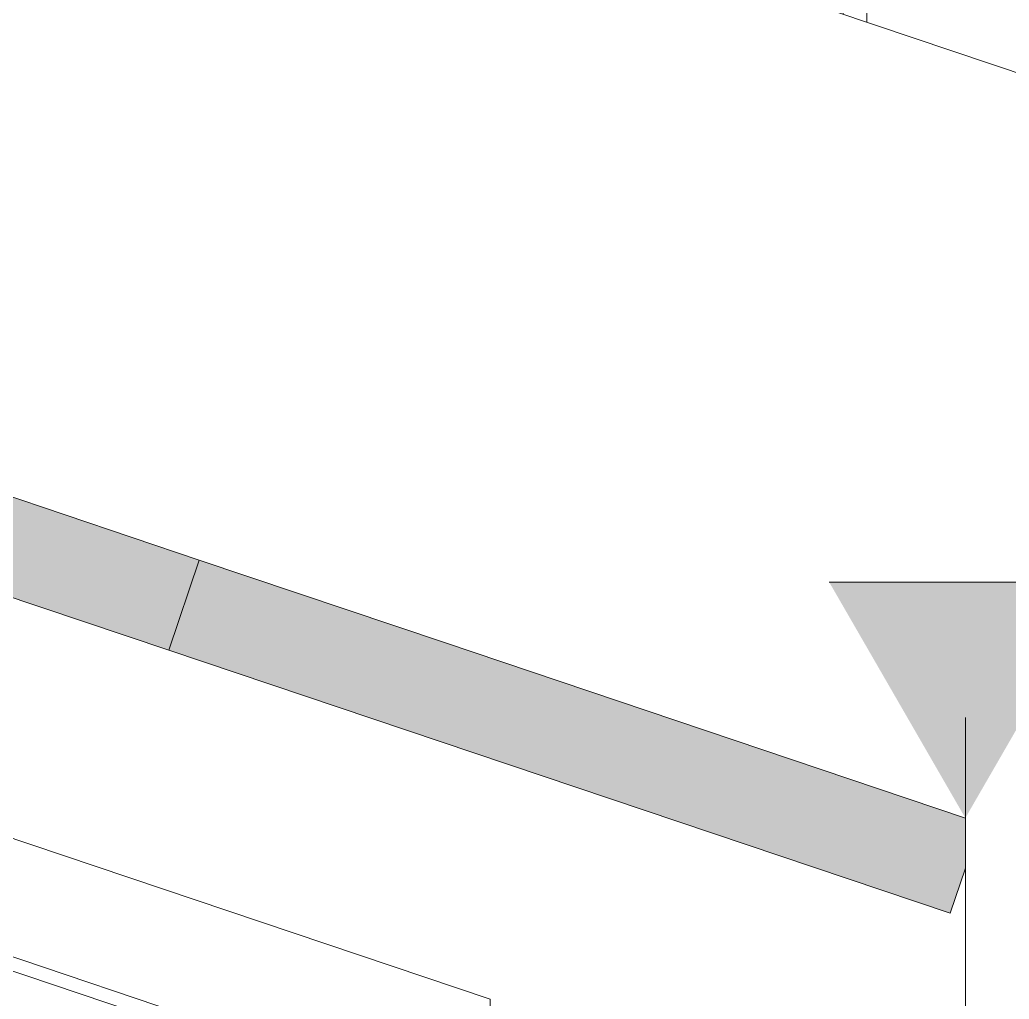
# Model space of a CAD drawing. Header units: centimetres. Extents: x -1923 to 51, y -127 to 807.
# Drawn here: x -1003.9 to -951.8, y 536.8 to 588.3 of the extents above; entities that cross this region are included whole.
import ezdxf

# ---------------------------------------------------------------- set-up
doc = ezdxf.new("R2010")
doc.units = ezdxf.units.CM
for name, color, linetype, lineweight in [('A-ANNO-NOTE', 7, 'Continuous', 9), ('A-GLAZ', 7, 'Continuous', 5), ('A-GLAZ-CWMG', 7, 'Continuous', 9), ('A-ROOF', 7, 'Continuous', 9), ('A-ROOF-PATT', 7, 'Continuous', 9), ('A-WALL', 7, 'Continuous', 9), ('G-ANNO-DIMS', 7, 'Continuous', 9)]:
    doc.layers.add(name, color=color, linetype=linetype, lineweight=lineweight)

# ---------------------------------------------------------------- blocks, each defined once
blk = doc.blocks.new('Rectangular Mullion - TEC_LAMEL-1912997-СЕВЕР')
at = {"layer": 'A-GLAZ-CWMG', "true_color": 0xcfc6ba}
blk.add_hatch(color=9, dxfattribs=at).paths.add_polyline_path([(-954.941, 541.358), (-954.143, 543.727), (-954.143, 546.365), (-994.436, 559.925), (-996.031, 555.186), (-954.965, 541.366)])
at = {"layer": 'A-GLAZ-CWMG'}
for p, q in [((-996.031, 555.186), (-994.436, 559.925)), ((-981.537, 555.584), (-994.436, 559.925)), ((-954.941, 541.358), (-996.031, 555.186)), ((-954.143, 543.727), (-954.941, 541.358))]:
    blk.add_line(p, q, dxfattribs=at)
blk = doc.blocks.new('Rectangular Mullion - TEC_LAMEL-1912998-СЕВЕР')
at = {"layer": 'A-GLAZ-CWMG', "true_color": 0xcfc6ba}
blk.add_hatch(color=9, dxfattribs=at).paths.add_polyline_path([(-996.031, 555.186), (-994.436, 559.925), (-1049.223, 578.363), (-1050.818, 573.624), (-1001.699, 557.094)])
at = {"layer": 'A-GLAZ-CWMG'}
blk.add_line((-996.031, 555.186), (-1050.818, 573.624), dxfattribs=at)
blk = doc.blocks.new('TRIPLE - OK_F_OF - T - 18_60-2419604-СЕВЕР')
at = {"layer": 'A-GLAZ'}
for p, q in [((-1075.343, 562.99), (-985.043, 532.6)), ((-985.743, 532.097), (-1074.643, 562.016))]:
    blk.add_line(p, q, dxfattribs=at)
blk = doc.blocks.new('Spot Elevations - ELEVATION_PROJECT-150941-СЕВЕР')
at = {"layer": 'A-ANNO-NOTE'}
blk.add_hatch(color=256, dxfattribs=at).paths.add_polyline_path([(-1811.299, 587.271), (-1796.988, 587.271), (-1804.143, 574.877)])
blk.add_line((-1811.299, 587.271), (-1761.299, 587.271), dxfattribs=at)

msp = doc.modelspace()

# ---------------------------------------------------------------- hatches: boundary and pattern name
at = {"layer": 'A-ROOF-PATT', "true_color": 0x8b8b8b}
h = msp.add_hatch(dxfattribs=at)
h.set_pattern_fill('FP1_12', color=252, style=0, pattern_type=2)
h.set_pattern_definition([(0, (-2.316, 600), (16.242, 30.709), [0.82458, -15.417]), (90, (-18.558, 600), (-16.242, 30.709), [30.709, 0]), (90, (-17.308, 600), (-16.242, 30.709), [30.709, 0])])
h.paths.add_polyline_path([(-904.143, 569.632), (-904.143, 574.908), (-1374.143, 733.08), (-1374.143, 727.805), (-909.91, 571.573)])

# ---------------------------------------------------------------- linework, layer by layer
at = {"layer": 'A-ROOF'}
for p, q in [((-1374.143, 727.805), (-904.143, 569.632)), ((-1036.324, 574.022), (-994.436, 559.925)), ((-981.537, 555.584), (-954.143, 546.365))]:
    msp.add_line(p, q, dxfattribs=at)
at = {"layer": 'A-WALL'}
for p, q in [((-1279.143, 637.801), (-979.143, 536.84)), ((-954.143, 327), (-954.143, 551.641)), ((-979.143, 536.84), (-979.143, 327))]:
    msp.add_line(p, q, dxfattribs=at)

# ---------------------------------------------------------------- block references
at = {"layer": 'A-GLAZ'}
msp.add_blockref('TRIPLE - OK_F_OF - T - 18_60-2419604-СЕВЕР', (0, 0), dxfattribs=at)
at = {"layer": 'A-GLAZ-CWMG'}
for name in ['Rectangular Mullion - TEC_LAMEL-1912998-СЕВЕР', 'Rectangular Mullion - TEC_LAMEL-1912997-СЕВЕР']:
    msp.add_blockref(name, (0, 0), dxfattribs=at)
at = {"layer": 'G-ANNO-DIMS'}
msp.add_blockref('Spot Elevations - ELEVATION_PROJECT-150941-СЕВЕР', (850, -28.512), dxfattribs=at)

doc.saveas('drawing.dxf')
